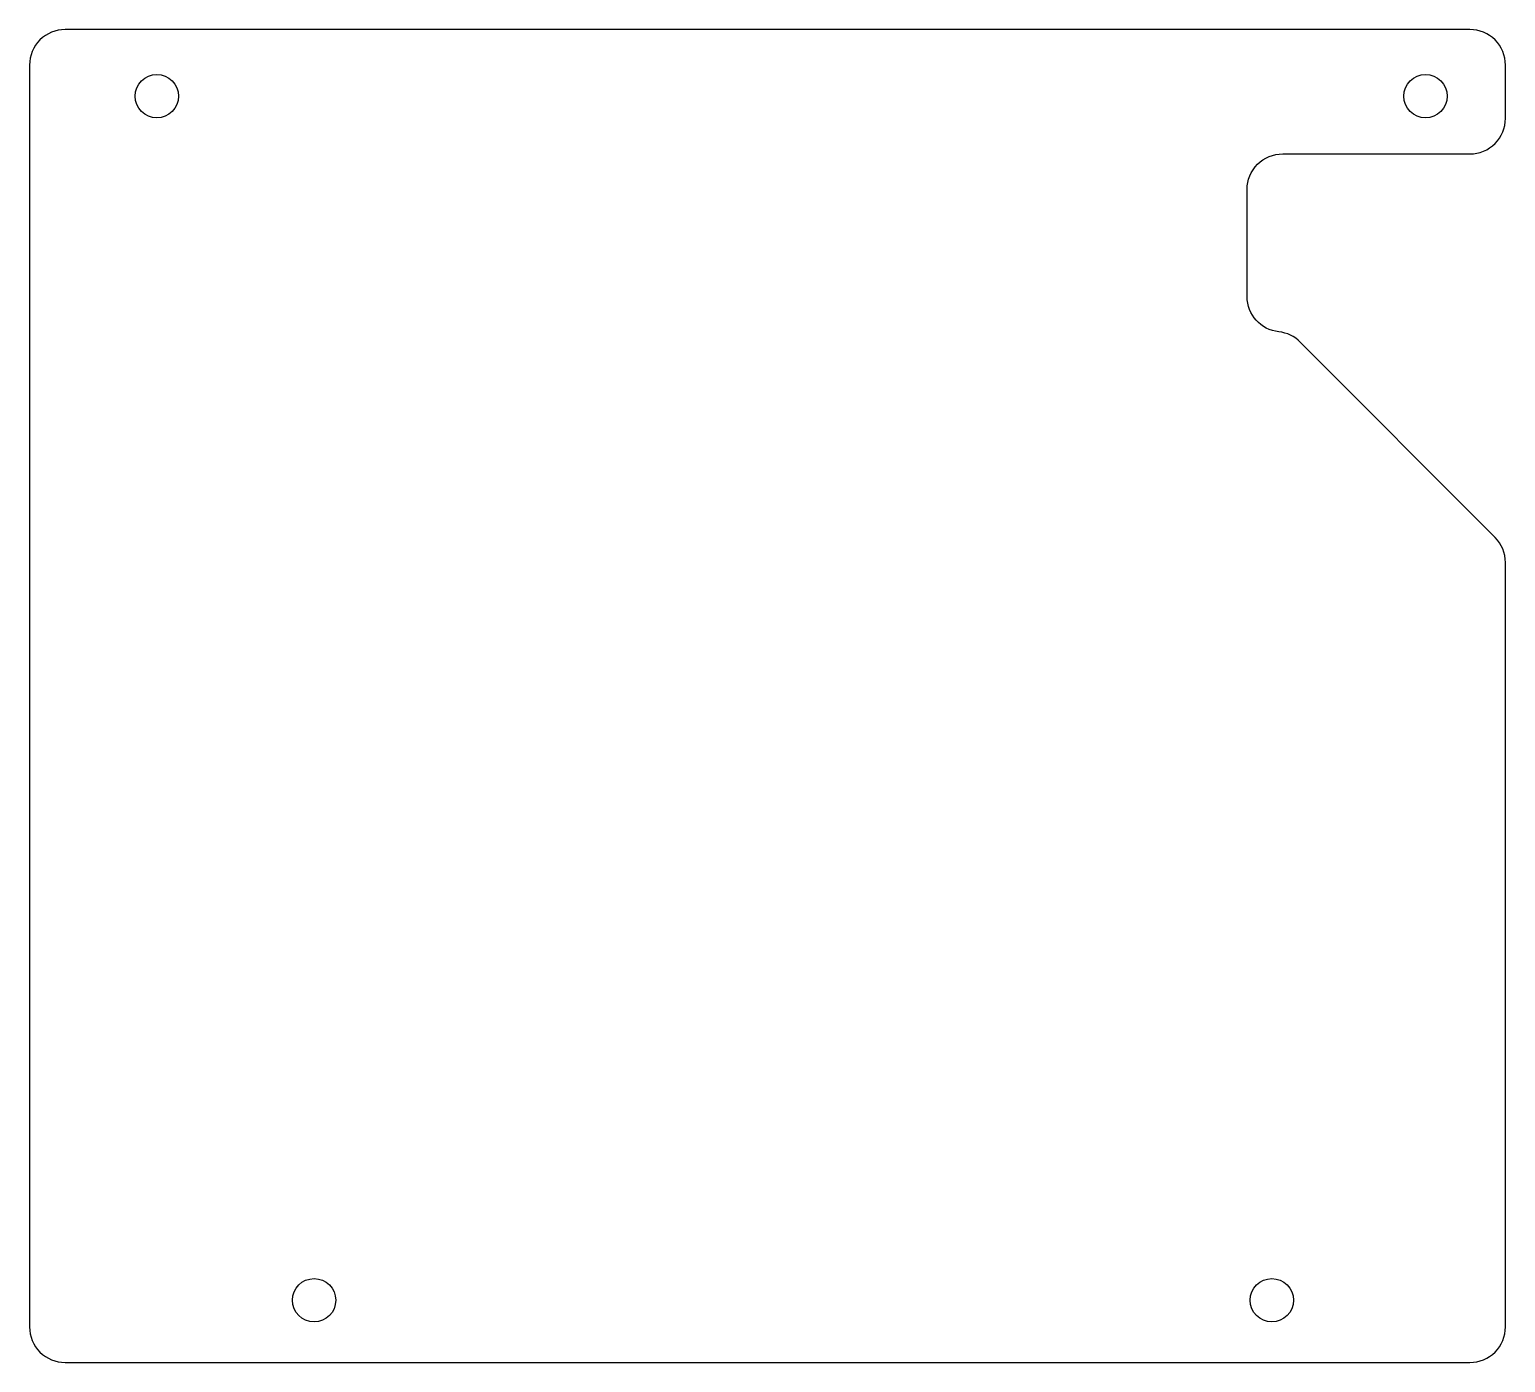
# Model space of a CAD drawing. Header units: millimetres. Extents: x -196.9 to -113.9, y 59.7 to 134.7.
import ezdxf

# ---------------------------------------------------------------- set-up
doc = ezdxf.new("R2010")
doc.units = ezdxf.units.MM
doc.layers.get('0').update_dxf_attribs({"linetype": 'CONTINUOUS'})

msp = doc.modelspace()

# ---------------------------------------------------------------- linework, layer by layer
msp.add_lwpolyline([(-115.884, 59.656, 0.414214), (-113.884, 61.656), (-113.884, 104.665, 0.198483), (-114.468, 106.077), (-125.422, 117.068, 0.17177), (-126.626, 117.645, -0.383322), (-128.413, 119.633), (-128.413, 125.656, -0.414214), (-126.413, 127.656), (-115.884, 127.656, 0.414214), (-113.884, 129.656), (-113.884, 132.656, 0.414214), (-115.884, 134.656), (-194.884, 134.656, 0.414214), (-196.884, 132.656), (-196.884, 61.656, 0.414214), (-194.884, 59.656)], format="xyb", close=True)
msp.add_lwpolyline([(-115.884, 59.656, 0.414214), (-113.884, 61.656), (-113.884, 104.665, 0.198483), (-114.468, 106.077), (-125.422, 117.068, 0.17177), (-126.626, 117.645, -0.383322), (-128.413, 119.633), (-128.413, 125.656, -0.414214), (-126.413, 127.656), (-115.884, 127.656, 0.414214), (-113.884, 129.656), (-113.884, 132.656, 0.414214), (-115.884, 134.656), (-194.884, 134.656, 0.414214), (-196.884, 132.656), (-196.884, 61.656, 0.414214), (-194.884, 59.656)], format="xyb", close=True)
for centre, radius in [((-189.726, 130.905), 1.22), ((-189.726, 130.905), 1.22), ((-118.384, 130.905), 1.22), ((-118.384, 130.905), 1.22), ((-180.884, 63.156), 1.219), ((-180.884, 63.156), 1.219), ((-127.024, 63.156), 1.22), ((-127.024, 63.156), 1.22)]:
    msp.add_circle(centre, radius)

doc.saveas('drawing.dxf')
